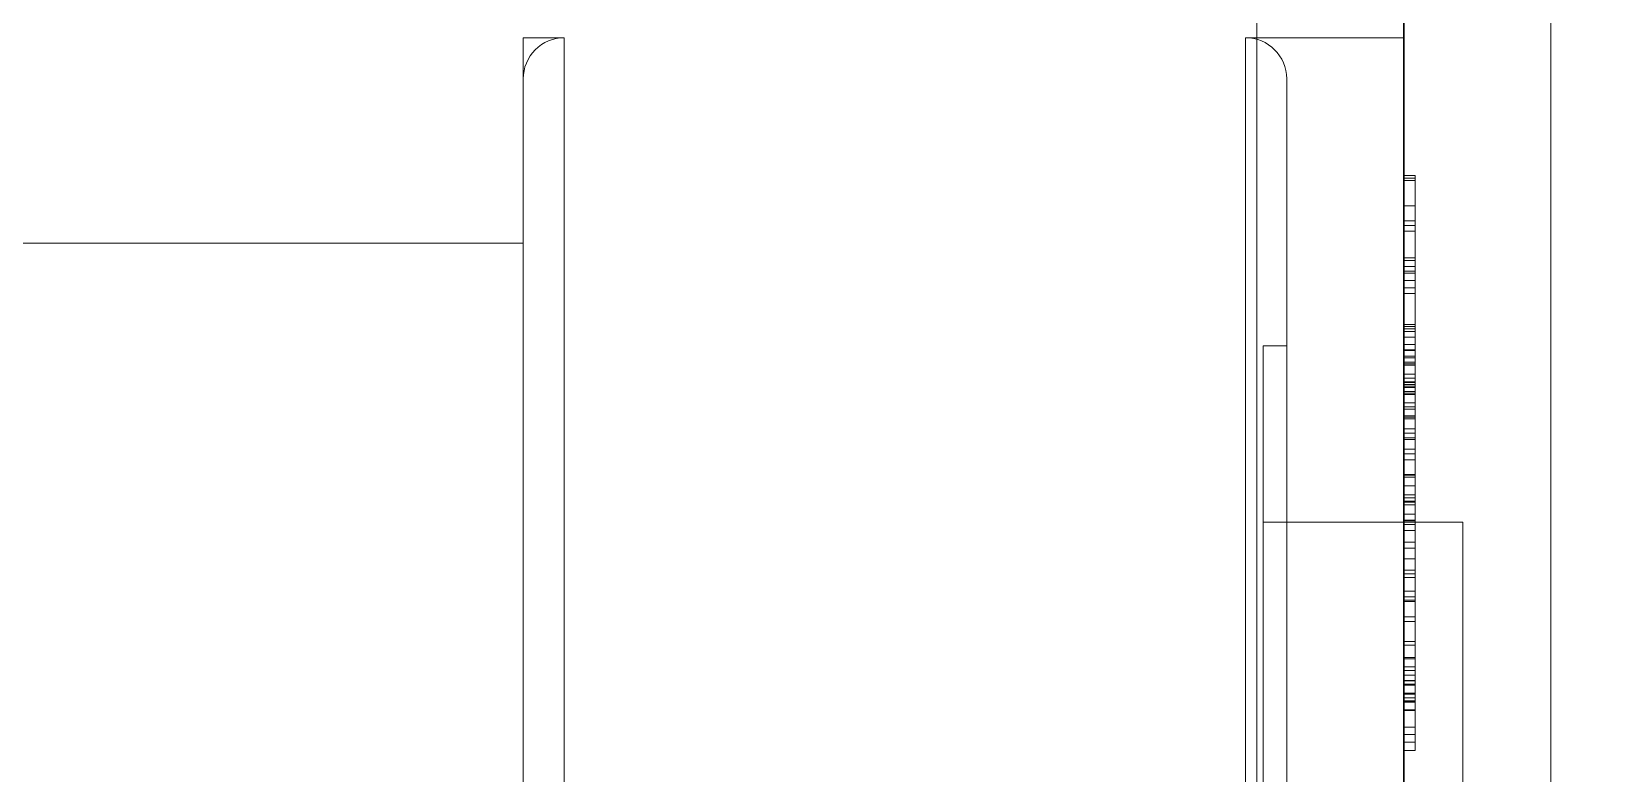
# Model space of a CAD drawing. Header units: millimetres. Extents: x -50460 to 50460, y -35640 to 35640.
# Drawn here: x -33282.62 to -33255.93, y 22032.91 to 22045.55 of the extents above; entities that cross this region are included whole.
import ezdxf

# ---------------------------------------------------------------- set-up
doc = ezdxf.new("R2010")
doc.units = ezdxf.units.MM
doc.set_wipeout_variables(frame=1)
for name, color, linetype, lineweight in [('EB0', 7, 'Continuous', 15), ('尺寸线层', 4, 'Continuous', 18), ('粗实线层', 7, 'Continuous', 15), ('粗实线层_1', 7, 'Continuous', 15)]:
    doc.layers.add(name, color=color, linetype=linetype, lineweight=lineweight)

# ---------------------------------------------------------------- blocks, each defined once
blk = doc.blocks.new('*X909')
at = {"layer": '粗实线层'}
blk.add_line((-12, 10), (-12, 177), dxfattribs=at)
blk = doc.blocks.new('*X906')
at = {"layer": '粗实线层_1'}
blk.add_blockref('*X909', (-9, 39.5), dxfattribs=at)
blk = doc.blocks.new('*X912')
at = {"layer": '粗实线层'}
for p, q in [((-3.51, 42.5), (-3.51, 85)), ((-3.51, 85), (-3.51, 42.5)), ((-1.01, 42.5), (-1.01, 82.5)), ((-1, 74.15), (-1, 63.653)), ((-16, 66), (-16, 42.5)), ((-16, 66), (-15.3, 66)), ((-15.3, 42.5), (-15.3, 66)), ((-3.7, 66), (-3.7, 42.5)), ((-3.7, 66), (-1, 66)), ((-3, 42.5), (-3, 65.3)), ((-0.993, 63.653), (-1.01, 63.653)), ((-0.81, 63.607), (-1.01, 63.607)), ((-0.81, 63.567), (-1.01, 63.567)), ((-1, 63.653), (-1, 53.858)), ((-0.977, 63.653), (-0.993, 63.653)), ((-0.96, 63.653), (-0.977, 63.653)), ((-0.943, 63.653), (-0.96, 63.653)), ((-0.927, 63.653), (-0.943, 63.653)), ((-0.91, 63.653), (-0.927, 63.653)), ((-0.893, 63.653), (-0.91, 63.653)), ((-0.877, 63.653), (-0.893, 63.653)), ((-0.86, 63.653), (-0.877, 63.653)), ((-0.843, 63.653), (-0.86, 63.653)), ((-0.827, 63.653), (-0.843, 63.653)), ((-0.81, 63.653), (-0.827, 63.653)), ((-0.81, 63.653), (-0.81, 63.652)), ((-0.81, 63.652), (-0.81, 63.651)), ((-0.81, 63.651), (-0.81, 63.648)), ((-0.81, 63.648), (-0.81, 63.644)), ((-0.81, 63.644), (-0.81, 63.639)), ((-0.81, 63.639), (-0.81, 63.634)), ((-0.81, 63.634), (-0.81, 63.627)), ((-0.81, 63.627), (-0.81, 63.62)), ((-0.81, 63.62), (-0.81, 63.612)), ((-0.81, 63.612), (-0.81, 63.604)), ((-0.81, 63.604), (-0.81, 63.595)), ((-0.81, 63.595), (-0.81, 63.586)), ((-0.81, 63.586), (-0.81, 63.576)), ((-0.81, 63.576), (-0.81, 63.567)), ((-0.81, 63.567), (-0.81, 62.25)), ((-0.81, 63.134), (-1.01, 63.134)), ((-0.993, 62.883), (-1.01, 62.883)), ((-0.81, 62.88), (-1.01, 62.88)), ((-0.81, 62.801), (-1.01, 62.801)), ((-0.977, 62.883), (-0.993, 62.883)), ((-0.96, 62.883), (-0.977, 62.883)), ((-0.943, 62.883), (-0.96, 62.883)), ((-0.927, 62.883), (-0.943, 62.883)), ((-0.91, 62.883), (-0.927, 62.883)), ((-0.893, 62.883), (-0.91, 62.883)), ((-0.877, 62.883), (-0.893, 62.883)), ((-0.86, 62.883), (-0.877, 62.883)), ((-0.843, 62.883), (-0.86, 62.883)), ((-0.827, 62.883), (-0.843, 62.883)), ((-0.81, 62.883), (-0.827, 62.883)), ((-0.81, 62.883), (-0.81, 62.883)), ((-0.81, 62.883), (-0.81, 62.881)), ((-0.81, 62.881), (-0.81, 62.879)), ((-0.81, 62.879), (-0.81, 62.876)), ((-0.81, 62.876), (-0.81, 62.872)), ((-0.81, 62.872), (-0.81, 62.867)), ((-0.81, 62.867), (-0.81, 62.861)), ((-0.81, 62.861), (-0.81, 62.854)), ((-0.81, 62.854), (-0.81, 62.847)), ((-0.81, 62.847), (-0.81, 62.838)), ((-0.81, 62.838), (-0.81, 62.828)), ((-0.81, 62.828), (-0.81, 62.818)), ((-0.81, 62.818), (-0.81, 62.806)), ((-0.81, 62.806), (-0.81, 62.794)), ((-0.81, 62.794), (-0.81, 62.781)), ((-0.81, 62.781), (-0.81, 62.767)), ((-0.81, 62.767), (-0.81, 62.753)), ((-0.81, 62.753), (-0.81, 62.737)), ((-0.81, 62.737), (-0.81, 62.721)), ((-0.81, 62.721), (-0.81, 62.705)), ((-61, 62.5), (-16, 62.5)), ((-16, 62.5), (-16, 42.5)), ((-0.81, 62.705), (-1.01, 62.705)), ((-0.81, 62.705), (-0.81, 62.705)), ((-0.81, 62.705), (-0.81, 62.687)), ((-0.81, 62.687), (-0.81, 62.669)), ((-0.81, 62.669), (-0.81, 62.65)), ((-0.81, 62.65), (-0.81, 62.63)), ((-0.81, 62.63), (-0.81, 62.61)), ((-0.81, 62.61), (-0.81, 62.59)), ((-0.81, 62.59), (-0.81, 62.569)), ((-0.81, 62.569), (-0.81, 62.548)), ((-0.81, 62.548), (-0.81, 62.526)), ((-0.81, 62.526), (-0.81, 62.505)), ((-0.81, 62.505), (-0.81, 62.483)), ((-0.81, 62.483), (-0.81, 62.461)), ((-0.81, 62.461), (-0.81, 62.439)), ((-0.81, 62.25), (-1.01, 62.25)), ((-0.81, 62.203), (-1.01, 62.203)), ((-0.81, 62.439), (-0.81, 62.418)), ((-0.81, 62.418), (-0.81, 62.396)), ((-0.81, 62.396), (-0.81, 62.375)), ((-0.81, 62.375), (-0.81, 62.353)), ((-0.81, 62.353), (-0.81, 62.332)), ((-0.81, 62.332), (-0.81, 62.311)), ((-0.81, 62.311), (-0.81, 62.291)), ((-0.81, 62.291), (-0.81, 62.271)), ((-0.81, 62.271), (-0.81, 62.251)), ((-0.81, 62.251), (-0.81, 62.232)), ((-0.81, 62.25), (-0.81, 62.241)), ((-0.81, 62.241), (-0.81, 62.232)), ((-0.81, 62.232), (-0.81, 62.214)), ((-0.81, 62.232), (-0.81, 62.222)), ((-0.81, 62.222), (-0.81, 62.212)), ((-0.81, 62.214), (-0.81, 62.196)), ((-0.81, 62.212), (-0.81, 62.202)), ((-0.81, 62.202), (-0.81, 62.192)), ((-0.81, 62.196), (-0.81, 62.179)), ((-0.81, 62.192), (-0.81, 62.181)), ((-0.81, 62.106), (-1.01, 62.106)), ((-0.993, 62.024), (-1.01, 62.024)), ((-0.81, 61.989), (-1.01, 61.989)), ((-0.977, 62.024), (-0.993, 62.024)), ((-0.96, 62.024), (-0.977, 62.024)), ((-0.943, 62.024), (-0.96, 62.024)), ((-0.927, 62.024), (-0.943, 62.024)), ((-0.91, 62.024), (-0.927, 62.024)), ((-0.893, 62.024), (-0.91, 62.024)), ((-0.877, 62.024), (-0.893, 62.024)), ((-0.86, 62.024), (-0.877, 62.024)), ((-0.843, 62.024), (-0.86, 62.024)), ((-0.827, 62.024), (-0.843, 62.024)), ((-0.81, 62.024), (-0.827, 62.024)), ((-0.81, 62.181), (-0.81, 62.171)), ((-0.81, 62.179), (-0.81, 62.163)), ((-0.81, 62.171), (-0.81, 62.16)), ((-0.81, 62.163), (-0.81, 62.147)), ((-0.81, 62.16), (-0.81, 62.149)), ((-0.81, 62.149), (-0.81, 62.137)), ((-0.81, 62.147), (-0.81, 62.133)), ((-0.81, 62.137), (-0.81, 62.126)), ((-0.81, 62.133), (-0.81, 62.119)), ((-0.81, 62.126), (-0.81, 62.115)), ((-0.81, 62.119), (-0.81, 62.106)), ((-0.81, 62.115), (-0.81, 62.104)), ((-0.81, 62.106), (-0.81, 62.106)), ((-0.81, 62.106), (-0.81, 62.094)), ((-0.81, 62.104), (-0.81, 62.093)), ((-0.81, 62.094), (-0.81, 62.083)), ((-0.81, 62.093), (-0.81, 62.082)), ((-0.81, 62.083), (-0.81, 62.073)), ((-0.81, 62.082), (-0.81, 62.072)), ((-0.81, 62.073), (-0.81, 62.064)), ((-0.81, 62.072), (-0.81, 62.062)), ((-0.81, 62.064), (-0.81, 62.056)), ((-0.81, 62.062), (-0.81, 62.052)), ((-0.81, 62.056), (-0.81, 62.048)), ((-0.81, 62.052), (-0.81, 62.043)), ((-0.81, 62.048), (-0.81, 62.042)), ((-0.81, 62.043), (-0.81, 62.034)), ((-0.81, 62.042), (-0.81, 62.036)), ((-0.81, 62.036), (-0.81, 62.032)), ((-0.81, 62.034), (-0.81, 62.026)), ((-0.81, 62.032), (-0.81, 62.028)), ((-0.81, 62.028), (-0.81, 62.026)), ((-0.81, 62.026), (-0.81, 62.024)), ((-0.81, 62.026), (-0.81, 62.018)), ((-0.81, 62.024), (-0.81, 62.024)), ((-0.81, 62.018), (-0.81, 62.01)), ((-0.81, 62.01), (-0.81, 62.003)), ((-0.81, 62.003), (-0.81, 61.996)), ((-0.81, 61.996), (-0.81, 61.989)), ((-0.81, 61.989), (-0.81, 61.043)), ((-0.81, 61.863), (-1.01, 61.863)), ((-0.81, 61.74), (-1.01, 61.74)), ((-0.993, 61.739), (-1.01, 61.739)), ((-0.977, 61.739), (-0.993, 61.739)), ((-0.96, 61.739), (-0.977, 61.739)), ((-0.943, 61.739), (-0.96, 61.739)), ((-0.927, 61.739), (-0.943, 61.739)), ((-0.91, 61.739), (-0.927, 61.739)), ((-0.893, 61.739), (-0.91, 61.739)), ((-0.877, 61.739), (-0.893, 61.739)), ((-0.86, 61.739), (-0.877, 61.739)), ((-0.843, 61.739), (-0.86, 61.739)), ((-0.827, 61.739), (-0.843, 61.739)), ((-0.81, 61.739), (-0.827, 61.739)), ((-0.81, 61.74), (-0.81, 61.74)), ((-0.81, 61.643), (-1.01, 61.643)), ((-0.81, 61.643), (-0.81, 60.776)), ((-0.81, 61.113), (-1.01, 61.113)), ((-1.01, 60.685), (-1.01, 61.113)), ((-0.81, 61.084), (-1.01, 61.084)), ((-0.81, 61.043), (-1.01, 61.043)), ((-0.993, 60.996), (-1.01, 60.996)), ((-0.81, 60.902), (-1.01, 60.902)), ((-0.977, 60.996), (-0.993, 60.996)), ((-0.96, 60.996), (-0.977, 60.996)), ((-0.943, 60.996), (-0.96, 60.996)), ((-0.927, 60.996), (-0.943, 60.996)), ((-0.91, 60.996), (-0.927, 60.996)), ((-0.893, 60.996), (-0.91, 60.996)), ((-0.877, 60.996), (-0.893, 60.996)), ((-0.86, 60.996), (-0.877, 60.996)), ((-0.843, 60.996), (-0.86, 60.996)), ((-0.827, 60.996), (-0.843, 60.996)), ((-0.81, 60.996), (-0.827, 60.996)), ((-0.81, 61.043), (-0.81, 61.043)), ((-0.81, 61.043), (-0.81, 61.036)), ((-0.81, 61.036), (-0.81, 61.03)), ((-0.81, 61.03), (-0.81, 61.024)), ((-0.81, 61.024), (-0.81, 61.018)), ((-0.81, 61.018), (-0.81, 61.013)), ((-0.81, 61.013), (-0.81, 61.008)), ((-0.81, 61.008), (-0.81, 61.004)), ((-0.81, 61.004), (-0.81, 61.001)), ((-0.81, 61.001), (-0.81, 60.999)), ((-0.81, 60.999), (-0.81, 60.997)), ((-0.81, 60.997), (-0.81, 60.996)), ((-0.81, 60.902), (-0.81, 60.902)), ((-3.4, 60.75), (-3.4, 42.5)), ((-3.4, 60.75), (-3, 60.75)), ((-0.81, 60.776), (-1.01, 60.776)), ((-0.81, 60.685), (-1.01, 60.685)), ((-1.01, 60.661), (-1.01, 60.685)), ((-0.81, 60.671), (-1.01, 60.671)), ((-1.01, 60.635), (-1.01, 60.661)), ((-1.01, 60.609), (-1.01, 60.635)), ((-1.01, 60.584), (-1.01, 60.609)), ((-1.01, 60.564), (-1.01, 60.584)), ((-0.81, 60.776), (-0.81, 60.758)), ((-0.81, 60.758), (-0.81, 60.739)), ((-0.81, 60.739), (-0.81, 60.719)), ((-0.81, 60.719), (-0.81, 60.699)), ((-0.81, 60.699), (-0.81, 60.679)), ((-0.81, 60.679), (-0.81, 60.658)), ((-0.81, 60.658), (-0.81, 60.637)), ((-0.81, 60.637), (-0.81, 60.616)), ((-0.81, 60.616), (-0.81, 60.595)), ((-0.81, 60.595), (-0.81, 60.574)), ((-0.81, 60.575), (-1.01, 60.575)), ((-1.01, 60.548), (-1.01, 60.564)), ((-0.81, 60.548), (-1.01, 60.548)), ((-1.01, 60.443), (-1.01, 60.548)), ((-0.81, 60.474), (-1.01, 60.474)), ((-0.81, 60.445), (-1.01, 60.445)), ((-0.81, 60.443), (-1.01, 60.443)), ((-1.01, 60.44), (-1.01, 60.443)), ((-1.01, 60.437), (-1.01, 60.44)), ((-1.01, 60.434), (-1.01, 60.437)), ((-1.01, 60.431), (-1.01, 60.434)), ((-1.01, 60.429), (-1.01, 60.431)), ((-1.01, 60.427), (-1.01, 60.429)), ((-1.01, 60.425), (-1.01, 60.427)), ((-1.01, 60.424), (-1.01, 60.425)), ((-1.01, 60.423), (-1.01, 60.424)), ((-1.01, 60.423), (-1.01, 60.423)), ((-1.01, 60.201), (-1.01, 60.423)), ((-0.993, 60.423), (-1.01, 60.423)), ((-0.977, 60.423), (-0.993, 60.423)), ((-0.96, 60.423), (-0.977, 60.423)), ((-0.943, 60.423), (-0.96, 60.423)), ((-0.927, 60.423), (-0.943, 60.423)), ((-0.91, 60.423), (-0.927, 60.423)), ((-0.893, 60.423), (-0.91, 60.423)), ((-0.877, 60.423), (-0.893, 60.423)), ((-0.86, 60.423), (-0.877, 60.423)), ((-0.843, 60.423), (-0.86, 60.423)), ((-0.827, 60.423), (-0.843, 60.423)), ((-0.81, 60.423), (-0.827, 60.423)), ((-0.81, 60.574), (-0.81, 60.553)), ((-0.81, 60.553), (-0.81, 60.532)), ((-0.81, 60.532), (-0.81, 60.511)), ((-0.81, 60.511), (-0.81, 60.49)), ((-0.81, 60.49), (-0.81, 60.47)), ((-0.81, 60.474), (-0.81, 60.474)), ((-0.81, 60.47), (-0.81, 60.449)), ((-0.81, 60.449), (-0.81, 60.429)), ((-0.81, 60.445), (-0.81, 60.445)), ((-0.81, 60.429), (-0.81, 60.41)), ((-0.81, 60.41), (-0.81, 60.391)), ((-0.81, 60.391), (-0.81, 60.372)), ((-0.81, 60.372), (-0.81, 60.355)), ((-0.81, 60.355), (-0.81, 60.338)), ((-0.81, 60.338), (-0.81, 60.322)), ((-0.81, 60.322), (-0.81, 60.306)), ((-0.81, 60.267), (-1.01, 60.267)), ((-0.81, 60.201), (-1.01, 60.201)), ((-1.01, 60.196), (-1.01, 60.201)), ((-1.01, 60.19), (-1.01, 60.196)), ((-1.01, 60.185), (-1.01, 60.19)), ((-1.01, 60.18), (-1.01, 60.185)), ((-1.01, 60.174), (-1.01, 60.18)), ((-1.01, 60.169), (-1.01, 60.174)), ((-1.01, 60.163), (-1.01, 60.169)), ((-1.01, 60.157), (-1.01, 60.163)), ((-1.01, 60.151), (-1.01, 60.157)), ((-1.01, 60.146), (-1.01, 60.151)), ((-1.01, 60.14), (-1.01, 60.146)), ((-1.01, 60.134), (-1.01, 60.14)), ((-0.81, 60.139), (-1.01, 60.139)), ((-1.01, 60.128), (-1.01, 60.134)), ((-0.81, 60.129), (-1.01, 60.129)), ((-1.01, 60.122), (-1.01, 60.128)), ((-1.01, 60.116), (-1.01, 60.122)), ((-1.01, 60.111), (-1.01, 60.116)), ((-1.01, 60.105), (-1.01, 60.111)), ((-1.01, 60.1), (-1.01, 60.105)), ((-1.01, 60.095), (-1.01, 60.1)), ((-1.01, 60.091), (-1.01, 60.095)), ((-0.81, 60.093), (-1.01, 60.093)), ((-1.01, 60.086), (-1.01, 60.091)), ((-1.01, 60.082), (-1.01, 60.086)), ((-1.01, 60.078), (-1.01, 60.082)), ((-1.01, 60.074), (-1.01, 60.078)), ((-1.01, 60.071), (-1.01, 60.074)), ((-1.01, 60.067), (-1.01, 60.071)), ((-1.01, 60.064), (-1.01, 60.067)), ((-0.81, 60.064), (-1.01, 60.064)), ((-1.01, 59.944), (-1.01, 60.064)), ((-0.81, 60.306), (-0.81, 60.292)), ((-0.81, 60.292), (-0.81, 60.279)), ((-0.81, 60.279), (-0.81, 60.267)), ((-0.81, 60.267), (-0.81, 60.139)), ((-0.81, 60.139), (-0.81, 60.129)), ((-0.81, 60.129), (-0.81, 59.782)), ((-0.81, 60.129), (-0.81, 60.118)), ((-0.81, 60.118), (-0.81, 60.108)), ((-0.81, 60.108), (-0.81, 60.099)), ((-0.81, 60.099), (-0.81, 60.09)), ((-0.81, 60.09), (-0.81, 60.081)), ((-0.81, 60.081), (-0.81, 60.073)), ((-0.81, 60.073), (-0.81, 60.066)), ((-0.81, 60.066), (-0.81, 60.059)), ((-0.81, 60.059), (-0.81, 60.053)), ((-0.81, 60.053), (-0.81, 60.048)), ((-0.81, 60.048), (-0.81, 60.044)), ((-0.993, 60.04), (-1.01, 60.04)), ((-0.81, 59.975), (-1.01, 59.975)), ((-0.81, 59.944), (-1.01, 59.944)), ((-1.01, 59.939), (-1.01, 59.944)), ((-1.01, 59.934), (-1.01, 59.939)), ((-1.01, 59.93), (-1.01, 59.934)), ((-1.01, 59.927), (-1.01, 59.93)), ((-1.01, 59.925), (-1.01, 59.927)), ((-1.01, 59.924), (-1.01, 59.925)), ((-0.993, 59.924), (-1.01, 59.924)), ((-0.81, 59.782), (-1.01, 59.782)), ((-0.977, 60.04), (-0.993, 60.04)), ((-0.977, 59.924), (-0.993, 59.924)), ((-0.96, 60.04), (-0.977, 60.04)), ((-0.96, 59.924), (-0.977, 59.924)), ((-0.943, 60.04), (-0.96, 60.04)), ((-0.943, 59.924), (-0.96, 59.924)), ((-0.927, 60.04), (-0.943, 60.04)), ((-0.927, 59.924), (-0.943, 59.924)), ((-0.91, 60.04), (-0.927, 60.04)), ((-0.91, 59.924), (-0.927, 59.924)), ((-0.893, 60.04), (-0.91, 60.04)), ((-0.893, 59.924), (-0.91, 59.924)), ((-0.877, 60.04), (-0.893, 60.04)), ((-0.877, 59.924), (-0.893, 59.924)), ((-0.86, 60.04), (-0.877, 60.04)), ((-0.86, 59.924), (-0.877, 59.924)), ((-0.843, 60.04), (-0.86, 60.04)), ((-0.843, 59.924), (-0.86, 59.924)), ((-0.827, 60.04), (-0.843, 60.04)), ((-0.827, 59.924), (-0.843, 59.924)), ((-0.81, 60.04), (-0.827, 60.04)), ((-0.81, 59.924), (-0.827, 59.924)), ((-0.81, 60.044), (-0.81, 60.041)), ((-0.81, 60.041), (-0.81, 60.04)), ((-0.81, 60.04), (-0.81, 60.022)), ((-0.81, 60.022), (-0.81, 60.004)), ((-0.81, 60.004), (-0.81, 59.987)), ((-0.81, 59.987), (-0.81, 59.969)), ((-0.81, 59.975), (-0.81, 59.975)), ((-0.81, 59.969), (-0.81, 59.952)), ((-0.81, 59.952), (-0.81, 59.935)), ((-0.81, 59.935), (-0.81, 59.918)), ((-0.81, 59.918), (-0.81, 59.902)), ((-0.81, 59.902), (-0.81, 59.887)), ((-0.81, 59.887), (-0.81, 59.872)), ((-0.81, 59.872), (-0.81, 59.857)), ((-0.81, 59.857), (-0.81, 59.843)), ((-0.81, 59.843), (-0.81, 59.829)), ((-0.81, 59.829), (-0.81, 59.815)), ((-0.81, 59.815), (-0.81, 59.802)), ((-0.81, 59.802), (-0.81, 59.789)), ((-0.81, 59.789), (-0.81, 59.777)), ((-0.81, 59.782), (-0.81, 58.809)), ((-0.81, 59.712), (-1.01, 59.712)), ((-0.81, 59.674), (-1.01, 59.674)), ((-0.81, 59.56), (-1.01, 59.56)), ((-0.81, 59.535), (-1.01, 59.535)), ((-0.81, 59.777), (-0.81, 59.765)), ((-0.81, 59.765), (-0.81, 59.753)), ((-0.81, 59.753), (-0.81, 59.743)), ((-0.81, 59.743), (-0.81, 59.732)), ((-0.81, 59.732), (-0.81, 59.722)), ((-0.81, 59.722), (-0.81, 59.712)), ((-0.81, 59.712), (-0.81, 59.712)), ((-0.81, 59.712), (-0.81, 59.56)), ((-0.81, 59.56), (-0.81, 59.56)), ((-0.81, 59.56), (-0.81, 59.556)), ((-0.81, 59.556), (-0.81, 59.551)), ((-0.81, 59.551), (-0.81, 59.547)), ((-0.81, 59.547), (-0.81, 59.542)), ((-0.81, 59.542), (-0.81, 59.538)), ((-0.81, 59.538), (-0.81, 59.535)), ((-0.81, 59.535), (-0.81, 59.187)), ((-0.993, 59.509), (-1.01, 59.509)), ((-0.81, 59.34), (-1.01, 59.34)), ((-0.81, 59.262), (-1.01, 59.262)), ((-0.977, 59.509), (-0.993, 59.509)), ((-0.96, 59.509), (-0.977, 59.509)), ((-0.943, 59.509), (-0.96, 59.509)), ((-0.927, 59.509), (-0.943, 59.509)), ((-0.91, 59.509), (-0.927, 59.509)), ((-0.893, 59.509), (-0.91, 59.509)), ((-0.877, 59.509), (-0.893, 59.509)), ((-0.86, 59.509), (-0.877, 59.509)), ((-0.843, 59.509), (-0.86, 59.509)), ((-0.827, 59.509), (-0.843, 59.509)), ((-0.81, 59.509), (-0.827, 59.509)), ((-0.81, 59.262), (-0.81, 59.262)), ((-0.81, 59.262), (-0.81, 58.914)), ((-0.81, 59.187), (-1.01, 59.187)), ((-0.81, 59.156), (-1.01, 59.156)), ((-0.81, 58.992), (-1.01, 58.992)), ((-0.81, 59.187), (-0.81, 58.992)), ((-0.81, 58.914), (-1.01, 58.914)), ((-0.81, 58.809), (-1.01, 58.809)), ((-0.81, 58.914), (-0.81, 58.214)), ((-0.81, 58.809), (-0.81, 58.809)), ((-0.81, 58.561), (-1.01, 58.561)), ((-0.993, 58.551), (-1.01, 58.551)), ((-0.81, 58.513), (-1.01, 58.513)), ((-0.977, 58.551), (-0.993, 58.551)), ((-0.96, 58.551), (-0.977, 58.551)), ((-0.943, 58.551), (-0.96, 58.551)), ((-0.927, 58.551), (-0.943, 58.551)), ((-0.91, 58.551), (-0.927, 58.551)), ((-0.893, 58.551), (-0.91, 58.551)), ((-0.877, 58.551), (-0.893, 58.551)), ((-0.86, 58.551), (-0.877, 58.551)), ((-0.843, 58.551), (-0.86, 58.551)), ((-0.827, 58.551), (-0.843, 58.551)), ((-0.81, 58.551), (-0.827, 58.551)), ((-0.81, 58.551), (-0.81, 58.551)), ((-0.81, 58.551), (-0.81, 58.55)), ((-0.81, 58.55), (-0.81, 58.548)), ((-0.81, 58.548), (-0.81, 58.545)), ((-0.81, 58.545), (-0.81, 58.542)), ((-0.81, 58.542), (-0.81, 58.538)), ((-0.81, 58.538), (-0.81, 58.534)), ((-0.81, 58.534), (-0.81, 58.529)), ((-0.81, 58.529), (-0.81, 58.523)), ((-0.81, 58.523), (-0.81, 58.517)), ((-0.81, 58.517), (-0.81, 58.51)), ((-0.81, 58.51), (-0.81, 58.503)), ((-0.81, 58.503), (-0.81, 58.495)), ((-0.81, 58.495), (-0.81, 58.486)), ((-0.81, 58.486), (-0.81, 58.476)), ((-0.81, 58.476), (-0.81, 58.466)), ((-0.81, 58.466), (-0.81, 58.456)), ((-0.81, 58.456), (-0.81, 58.444)), ((-0.81, 58.368), (-1.01, 58.368)), ((-0.81, 58.214), (-1.01, 58.214)), ((-0.81, 58.444), (-0.81, 58.433)), ((-0.81, 58.433), (-0.81, 58.42)), ((-0.81, 58.42), (-0.81, 58.408)), ((-0.81, 58.408), (-0.81, 58.395)), ((-0.81, 58.395), (-0.81, 58.381)), ((-0.81, 58.381), (-0.81, 58.368)), ((-0.81, 58.368), (-0.81, 57.784)), ((-0.81, 58.214), (-0.81, 58.214)), ((-0.81, 58.164), (-1.01, 58.164)), ((-0.993, 58.105), (-1.01, 58.105)), ((-0.81, 58.09), (-1.01, 58.09)), ((-0.81, 58.045), (-1.01, 58.045)), ((-0.977, 58.105), (-0.993, 58.105)), ((-0.96, 58.105), (-0.977, 58.105)), ((-0.943, 58.105), (-0.96, 58.105)), ((-0.927, 58.105), (-0.943, 58.105)), ((-0.91, 58.105), (-0.927, 58.105)), ((-0.893, 58.105), (-0.91, 58.105)), ((-0.877, 58.105), (-0.893, 58.105)), ((-0.86, 58.105), (-0.877, 58.105)), ((-0.843, 58.105), (-0.86, 58.105)), ((-0.827, 58.105), (-0.843, 58.105)), ((-0.81, 58.105), (-0.827, 58.105)), ((-0.81, 58.09), (-0.81, 58.09)), ((-3.4, 57.75), (-0.81, 57.75)), ((-0.81, 57.884), (-1.01, 57.884)), ((-0.81, 57.784), (-1.01, 57.784)), ((-0.81, 57.77), (-1.01, 57.77)), ((-0.81, 57.748), (-1.01, 57.748)), ((-0.81, 57.708), (-1.01, 57.708)), ((-0.81, 57.884), (-0.81, 57.884)), ((-0.81, 57.784), (-0.81, 57.605)), ((-0.81, 57.77), (-0.81, 57.409)), ((-0.81, 57.75), (0, 57.75)), ((-0.81, 57.748), (-0.81, 57.748)), ((0, 57.75), (0, 42.5)), ((-0.81, 57.605), (-1.01, 57.605)), ((-0.81, 57.409), (-1.01, 57.409)), ((-0.81, 57.605), (-0.81, 57.308)), ((-0.81, 57.605), (-0.81, 57.605)), ((-0.81, 57.409), (-0.81, 56.572)), ((-0.81, 57.308), (-1.01, 57.308)), ((-0.81, 57.124), (-1.01, 57.124)), ((-0.81, 57.308), (-0.81, 57.308)), ((-0.81, 57.308), (-0.81, 57.124)), ((-0.81, 57.124), (-0.81, 57.124)), ((-0.81, 56.934), (-1.01, 56.934)), ((-0.993, 56.867), (-1.01, 56.867)), ((-0.977, 56.867), (-0.993, 56.867)), ((-0.96, 56.867), (-0.977, 56.867)), ((-0.943, 56.867), (-0.96, 56.867)), ((-0.927, 56.867), (-0.943, 56.867)), ((-0.91, 56.867), (-0.927, 56.867)), ((-0.893, 56.867), (-0.91, 56.867)), ((-0.877, 56.867), (-0.893, 56.867)), ((-0.86, 56.867), (-0.877, 56.867)), ((-0.843, 56.867), (-0.86, 56.867)), ((-0.827, 56.867), (-0.843, 56.867)), ((-0.81, 56.867), (-0.827, 56.867)), ((-0.81, 56.867), (-0.81, 56.864)), ((-0.81, 56.864), (-0.81, 56.861)), ((-0.81, 56.861), (-0.81, 56.857)), ((-0.81, 56.857), (-0.81, 56.853)), ((-0.81, 56.853), (-0.81, 56.848)), ((-0.81, 56.848), (-0.81, 56.844)), ((-0.81, 56.807), (-1.01, 56.807)), ((-0.81, 56.844), (-0.81, 56.839)), ((-0.81, 56.839), (-0.81, 56.835)), ((-0.81, 56.835), (-0.81, 56.83)), ((-0.81, 56.83), (-0.81, 56.826)), ((-0.81, 56.826), (-0.81, 56.821)), ((-0.81, 56.821), (-0.81, 56.817)), ((-0.81, 56.817), (-0.81, 56.812)), ((-0.81, 56.812), (-0.81, 56.807)), ((-0.81, 56.807), (-0.81, 56.4)), ((-0.81, 56.572), (-1.01, 56.572)), ((-0.81, 56.478), (-1.01, 56.478)), ((-0.81, 56.422), (-1.01, 56.422)), ((-0.81, 56.4), (-1.01, 56.4)), ((-0.81, 56.572), (-0.81, 56.572)), ((-0.81, 56.422), (-0.81, 56.055)), ((-0.81, 56.4), (-0.81, 55.718)), ((-0.81, 56.4), (-0.81, 56.4)), ((-0.81, 56.134), (-1.01, 56.134)), ((-0.81, 56.055), (-1.01, 56.055)), ((-0.81, 56.055), (-0.81, 55.285)), ((-0.81, 55.718), (-1.01, 55.718)), ((-0.81, 55.652), (-1.01, 55.652)), ((-0.81, 55.718), (-0.81, 55.718)), ((-0.993, 55.445), (-1.01, 55.445)), ((-0.81, 55.421), (-1.01, 55.421)), ((-0.81, 55.285), (-1.01, 55.285)), ((-0.977, 55.445), (-0.993, 55.445)), ((-0.96, 55.445), (-0.977, 55.445)), ((-0.943, 55.445), (-0.96, 55.445)), ((-0.927, 55.445), (-0.943, 55.445)), ((-0.91, 55.445), (-0.927, 55.445)), ((-0.893, 55.445), (-0.91, 55.445)), ((-0.877, 55.445), (-0.893, 55.445)), ((-0.86, 55.445), (-0.877, 55.445)), ((-0.843, 55.445), (-0.86, 55.445)), ((-0.827, 55.445), (-0.843, 55.445)), ((-0.81, 55.445), (-0.827, 55.445)), ((-0.81, 55.445), (-0.81, 55.444)), ((-0.81, 55.444), (-0.81, 55.443)), ((-0.81, 55.443), (-0.81, 55.441)), ((-0.81, 55.441), (-0.81, 55.438)), ((-0.81, 55.438), (-0.81, 55.435)), ((-0.81, 55.435), (-0.81, 55.431)), ((-0.81, 55.431), (-0.81, 55.426)), ((-0.81, 55.426), (-0.81, 55.42)), ((-0.81, 55.42), (-0.81, 55.414)), ((-0.81, 55.414), (-0.81, 55.407)), ((-0.81, 55.407), (-0.81, 55.4)), ((-0.81, 55.4), (-0.81, 55.392)), ((-0.81, 55.392), (-0.81, 55.383)), ((-0.81, 55.383), (-0.81, 55.374)), ((-0.81, 55.374), (-0.81, 55.364)), ((-0.81, 55.364), (-0.81, 55.354)), ((-0.81, 55.354), (-0.81, 55.343)), ((-0.81, 55.343), (-0.81, 55.331)), ((-0.81, 55.331), (-0.81, 55.319)), ((-0.81, 55.319), (-0.81, 55.307)), ((-0.81, 55.307), (-0.81, 55.294)), ((-0.81, 55.294), (-0.81, 55.28)), ((-0.81, 55.285), (-0.81, 55.285)), ((-0.81, 55.28), (-0.81, 55.266)), ((-0.81, 55.266), (-0.81, 55.252)), ((-0.81, 55.252), (-0.81, 55.237)), ((-0.81, 55.223), (-1.01, 55.223)), ((-0.81, 55.144), (-1.01, 55.144)), ((-1.01, 55.054), (-1.01, 55.055)), ((-1.01, 55.055), (-1.01, 55.055)), ((-0.993, 55.055), (-1.01, 55.055)), ((-1.01, 55.053), (-1.01, 55.054)), ((-1.01, 55.054), (-1.01, 55.054)), ((-1.01, 55.051), (-1.01, 55.053)), ((-1.01, 55.05), (-1.01, 55.051)), ((-1.01, 55.048), (-1.01, 55.05)), ((-0.81, 55.048), (-1.01, 55.048)), ((-1.01, 55.046), (-1.01, 55.048)), ((-1.01, 55.043), (-1.01, 55.046)), ((-1.01, 55.041), (-1.01, 55.043)), ((-1.01, 55.038), (-1.01, 55.041)), ((-1.01, 55.036), (-1.01, 55.038)), ((-1.01, 55.032), (-1.01, 55.036)), ((-1.01, 55.029), (-1.01, 55.032)), ((-1.01, 55.026), (-1.01, 55.029)), ((-1.01, 55.022), (-1.01, 55.026)), ((-1.01, 55.018), (-1.01, 55.022)), ((-1.01, 55.014), (-1.01, 55.018)), ((-1.01, 55.01), (-1.01, 55.014)), ((-1.01, 55.005), (-1.01, 55.01)), ((-1.01, 55.001), (-1.01, 55.005)), ((-1.01, 54.996), (-1.01, 55.001)), ((-1.01, 54.991), (-1.01, 54.996)), ((-1.01, 54.987), (-1.01, 54.991)), ((-0.81, 54.987), (-1.01, 54.987)), ((-1.01, 54.686), (-1.01, 54.987)), ((-0.977, 55.055), (-0.993, 55.055)), ((-0.96, 55.055), (-0.977, 55.055)), ((-0.943, 55.055), (-0.96, 55.055)), ((-0.927, 55.055), (-0.943, 55.055)), ((-0.91, 55.055), (-0.927, 55.055)), ((-0.893, 55.055), (-0.91, 55.055)), ((-0.877, 55.055), (-0.893, 55.055)), ((-0.86, 55.055), (-0.877, 55.055)), ((-0.843, 55.055), (-0.86, 55.055)), ((-0.827, 55.055), (-0.843, 55.055)), ((-0.81, 55.055), (-0.827, 55.055)), ((-0.81, 55.237), (-0.81, 55.223)), ((-0.81, 55.223), (-0.81, 54.705)), ((-0.81, 55.048), (-0.81, 55.048)), ((-0.81, 54.971), (-1.01, 54.971)), ((-0.81, 54.838), (-1.01, 54.838)), ((-0.81, 54.822), (-1.01, 54.822)), ((-0.81, 54.758), (-1.01, 54.758)), ((-0.81, 54.971), (-0.81, 54.971)), ((-0.81, 54.822), (-0.81, 54.822)), ((-0.81, 54.758), (-0.81, 54.758)), ((-0.81, 54.705), (-1.01, 54.705)), ((-0.81, 54.698), (-1.01, 54.698)), ((-0.81, 54.686), (-1.01, 54.686)), ((-1.01, 54.68), (-1.01, 54.686)), ((-1.01, 54.674), (-1.01, 54.68)), ((-1.01, 54.668), (-1.01, 54.674)), ((-1.01, 54.662), (-1.01, 54.668)), ((-1.01, 54.656), (-1.01, 54.662)), ((-1.01, 54.65), (-1.01, 54.656)), ((-1.01, 54.644), (-1.01, 54.65)), ((-1.01, 54.638), (-1.01, 54.644)), ((-1.01, 54.632), (-1.01, 54.638)), ((-1.01, 54.626), (-1.01, 54.632)), ((-1.01, 54.62), (-1.01, 54.626)), ((-1.01, 54.614), (-1.01, 54.62)), ((-1.01, 54.608), (-1.01, 54.614)), ((-1.01, 54.602), (-1.01, 54.608)), ((-1.01, 54.597), (-1.01, 54.602)), ((-1.01, 54.592), (-1.01, 54.597)), ((-1.01, 54.587), (-1.01, 54.592)), ((-1.01, 54.582), (-1.01, 54.587)), ((-1.01, 54.578), (-1.01, 54.582)), ((-1.01, 54.574), (-1.01, 54.578)), ((-1.01, 54.571), (-1.01, 54.574)), ((-1.01, 54.567), (-1.01, 54.571)), ((-1.01, 54.564), (-1.01, 54.567)), ((-1.01, 54.561), (-1.01, 54.564)), ((-1.01, 54.559), (-1.01, 54.561)), ((-1.01, 54.556), (-1.01, 54.559)), ((-1.01, 54.554), (-1.01, 54.556)), ((-0.81, 54.554), (-1.01, 54.554)), ((-1.01, 54.541), (-1.01, 54.554)), ((-0.81, 54.541), (-1.01, 54.541)), ((-0.81, 54.705), (-0.81, 54.69)), ((-0.81, 54.69), (-0.81, 54.675)), ((-0.81, 54.675), (-0.81, 54.66)), ((-0.81, 54.66), (-0.81, 54.645)), ((-0.81, 54.645), (-0.81, 54.63)), ((-0.81, 54.63), (-0.81, 54.615)), ((-0.81, 54.615), (-0.81, 54.599)), ((-0.81, 54.599), (-0.81, 54.584)), ((-0.81, 54.584), (-0.81, 54.568)), ((-0.81, 54.568), (-0.81, 54.553)), ((-0.81, 54.553), (-0.81, 54.537)), ((-0.81, 54.537), (-0.81, 54.522)), ((-0.81, 54.522), (-0.81, 54.507)), ((-0.81, 54.507), (-0.81, 54.492)), ((-0.81, 54.492), (-0.81, 54.477)), ((-0.81, 54.477), (-0.81, 54.462)), ((-0.81, 54.462), (-0.81, 54.448)), ((-0.81, 54.448), (-0.81, 54.434)), ((-0.81, 54.258), (-1.01, 54.258)), ((-0.81, 54.434), (-0.81, 54.42)), ((-0.81, 54.42), (-0.81, 54.406)), ((-0.81, 54.406), (-0.81, 54.393)), ((-0.81, 54.393), (-0.81, 54.38)), ((-0.81, 54.38), (-0.81, 54.367)), ((-0.81, 54.367), (-0.81, 54.355)), ((-0.81, 54.355), (-0.81, 54.344)), ((-0.81, 54.344), (-0.81, 54.333)), ((-0.81, 54.333), (-0.81, 54.322)), ((-0.81, 54.322), (-0.81, 54.312)), ((-0.81, 54.312), (-0.81, 54.302)), ((-0.81, 54.302), (-0.81, 54.294)), ((-0.81, 54.294), (-0.81, 54.285)), ((-0.81, 54.285), (-0.81, 54.278)), ((-0.81, 54.278), (-0.81, 54.271)), ((-0.81, 54.271), (-0.81, 54.264)), ((-0.81, 54.264), (-0.81, 54.258)), ((-0.81, 54.258), (-0.81, 54.133)), ((-0.81, 54.133), (-1.01, 54.133)), ((-0.81, 54.004), (-1.01, 54.004)), ((-0.81, 54.133), (-0.81, 54.004)), ((-0.81, 54.004), (-0.81, 53.858)), ((-0.81, 53.858), (-1.01, 53.858)), ((-1, 53.858), (-1, 53.309))]:
    blk.add_line(p, q, dxfattribs=at)
for centre, start, end in [((-15.3, 65.3), 90, 180.0001), ((-3.7, 65.3), 0.0003, 90)]:
    blk.add_arc(centre, 0.7, start, end, dxfattribs=at)
blk = doc.blocks.new('*X904')
at = {"layer": '粗实线层_1'}
for name, p in [('*X906', (194, -241)), ('*X912', (171.5, -195.5))]:
    blk.add_blockref(name, p, dxfattribs=at)
blk.add_wipeout([(45, -153), (45, -161.5), (45, -161.5), (46.5, -163), (46.5, -163), (91, -163), (91, -163), (103.5, -163), (103.5, -163), (185, -163), (185, -163), (185, -170.321), (185, -170.321), (196.223, -170.321), (196.223, -170.321), (196.304, -170.192), (196.383, -170.061), (196.46, -169.929), (196.534, -169.796), (196.606, -169.661), (196.674, -169.525), (196.741, -169.387), (196.804, -169.249), (196.865, -169.109), (196.924, -168.968), (196.979, -168.826), (197.032, -168.683), (197.082, -168.539), (197.129, -168.394), (197.174, -168.248), (197.216, -168.101), (197.255, -167.953), (197.291, -167.805), (197.324, -167.656), (197.355, -167.507), (197.382, -167.357), (197.407, -167.206), (197.429, -167.055), (197.448, -166.904), (197.464, -166.752), (197.477, -166.6), (197.487, -166.448), (197.494, -166.295), (197.499, -166.143), (197.5, -165.99), (197.5, -165.99), (197.5, -153), (197.5, -153), (197.5, -140.01), (197.5, -140.01), (197.499, -139.857), (197.494, -139.705), (197.487, -139.552), (197.477, -139.4), (197.464, -139.248), (197.448, -139.096), (197.429, -138.945), (197.407, -138.794), (197.382, -138.643), (197.355, -138.493), (197.324, -138.344), (197.291, -138.195), (197.255, -138.047), (197.216, -137.899), (197.174, -137.752), (197.129, -137.606), (197.082, -137.461), (197.032, -137.317), (196.979, -137.174), (196.924, -137.032), (196.865, -136.891), (196.804, -136.751), (196.741, -136.613), (196.674, -136.475), (196.606, -136.339), (196.534, -136.204), (196.46, -136.071), (196.383, -135.939), (196.304, -135.808), (196.223, -135.679), (196.223, -135.679), (185, -135.679), (185, -135.679), (185, -143), (185, -143), (103.5, -143), (103.5, -143), (91, -143), (91, -143), (46.5, -143), (46.5, -143), (45, -144.5), (45, -144.5)]).dxf.layer = '粗实线层_1'
blk = doc.blocks.new('*X856')
at = {"layer": 'EB0'}
blk.add_blockref('*X904', (790, 578.216), dxfattribs=at)
blk = doc.blocks.new('*X805')
at = {"layer": '尺寸线层'}
blk.add_blockref('*X856', (-1515, 819.783), dxfattribs=at)

msp = doc.modelspace()

# ---------------------------------------------------------------- block references
at = {"layer": '尺寸线层'}
msp.add_blockref('*X805', (-32704.742, 20776.945), dxfattribs=at)

doc.saveas('drawing.dxf')
